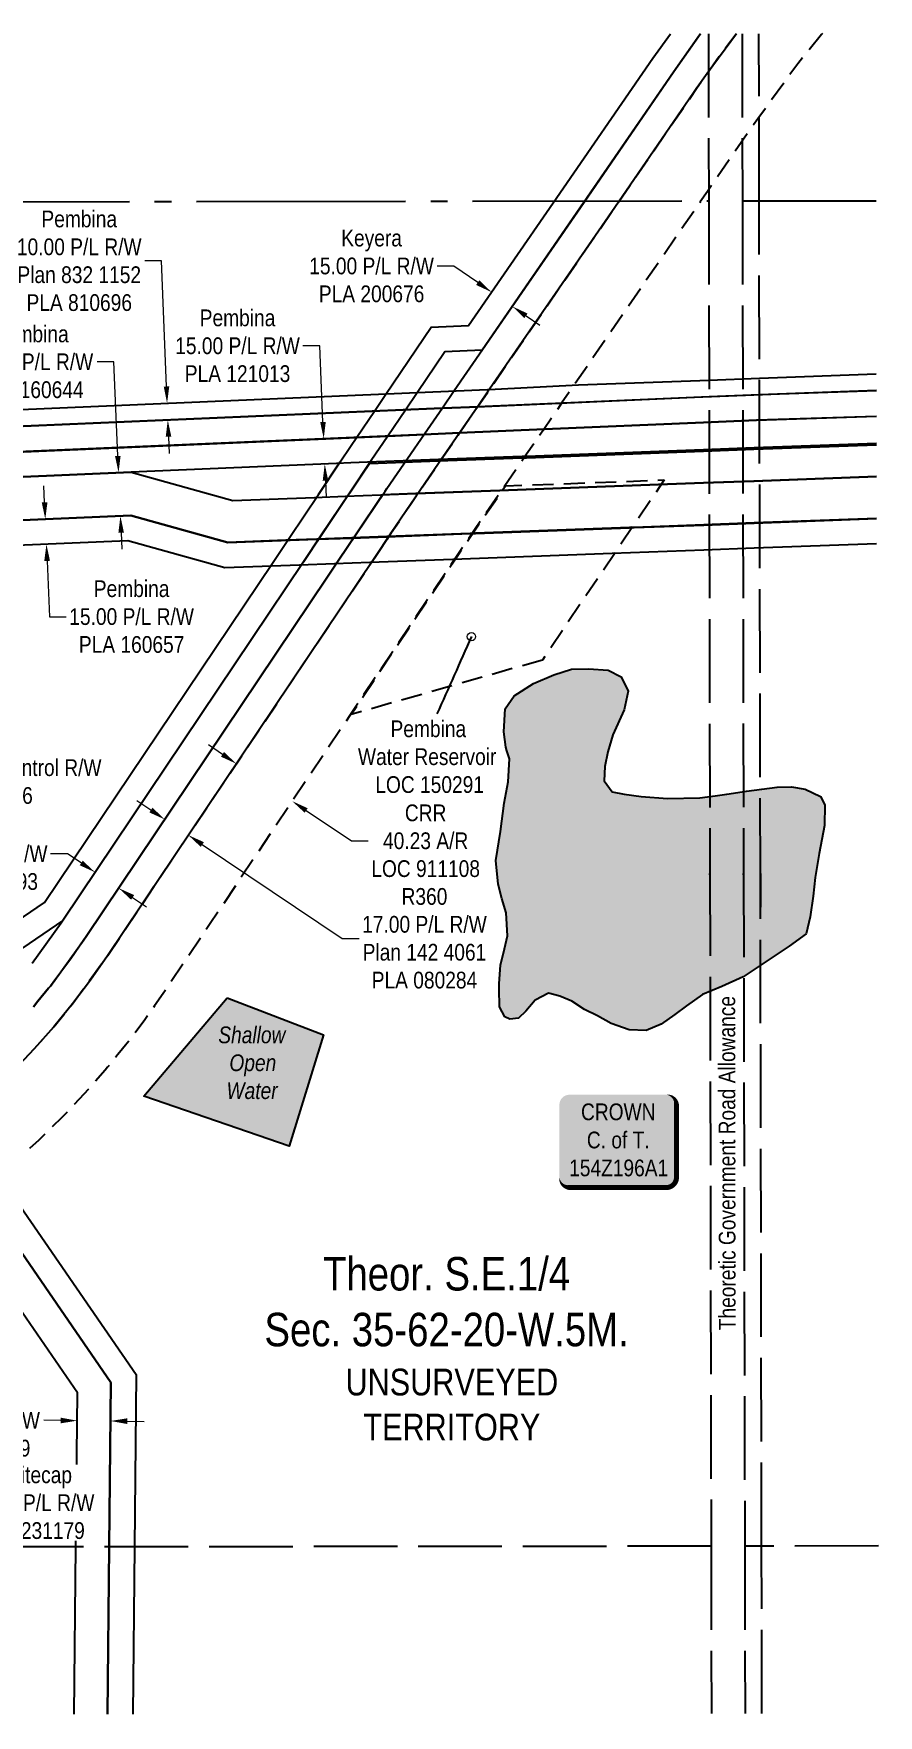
# Model space of a CAD drawing. Extents: x 502021 to 516972, y 6026865 to 6037901.
# Drawn here: x 507611 to 508116, y 6027880 to 6028885 of the extents above; entities that cross this region are included whole.
import ezdxf
from ezdxf.enums import TextEntityAlignment as Align

# ---------------------------------------------------------------- set-up
doc = ezdxf.new("R2010")
doc.units = 0
doc.header["$LTSCALE"] = 5
doc.header["$PDSIZE"] = 0.5
for name, pattern in [('foc-ACCESSROAD', [3.75, 2.5, -1.25]), ('foc-QUARTERLINE', [33, 25, -3, 2, -3]), ('foc-UNSURVEYED', [12.5, 10, -2.5])]:
    doc.linetypes.add(name, pattern=pattern)
doc.layers.get('Defpoints').update_dxf_attribs({"color": 9})
for name, color, linetype in [('AS-OWNER', 7, 'Continuous'), ('BF_Hydro_Polygon', 7, 'Continuous'), ('C-SYMBOL', 7, 'Continuous'), ('F-AR', 190, 'foc-ACCESSROAD'), ('F-RW', 190, 'Continuous'), ('F-WS', 190, 'foc-ACCESSROAD'), ('L-ROAD-T', 7, 'Continuous'), ('L-SECQ', 8, 'foc-QUARTERLINE'), ('L-UNS-T', 3, 'Continuous'), ('L-USEC', 7, 'foc-UNSURVEYED'), ('T-WATER', 160, 'Continuous'), ('T-WATER-H', 133, 'Continuous'), ('T-WATER-T', 170, 'Continuous')]:
    doc.layers.add(name, color=color, linetype=linetype)
for name, color, linetype, lineweight in [('C-RW-T', 13, 'Continuous', 9), ('F-AR-T', 190, 'Continuous', 9), ('F-EZE-T', 190, 'Continuous', 9), ('F-RW-T', 190, 'Continuous', 9), ('F-WS-T', 190, 'Continuous', 9)]:
    doc.layers.add(name, color=color, linetype=linetype, lineweight=lineweight)
doc.styles.add('175L', font='ARIALN.TTF', dxfattribs={"height": 20})
doc.styles.add('80', font='ARIALN.TTF', dxfattribs={"height": 10})
doc.styles.add('80CG', font='ARIALN.TTF', dxfattribs={"height": 10})
doc.styles.add('80L', font='ARIALN.TTF', dxfattribs={"height": 10})
doc.dimstyles.new('Compass 5 000', dxfattribs={"dimscale": 5, "dimtxt": 9, "dimasz": 2, "dimexe": 0.2, "dimexo": 0.0625, "dimgap": 0.5, "dimtad": 0, "dimtih": 1, "dimtoh": 1, "dimzin": 0, "dimdsep": 46, "dimtxsty": '80CG', "dimcen": 0.1, "dimse1": 1, "dimse2": 1, "dimclrd": 256, "dimclrt": 256, "dimaunit": 1, "dimadec": 4, "dimazin": 0, "dimtfac": 0.06, "dimtofl": 0, "dimtmove": 0, "dimatfit": 1, "dimfxl": 0.2, "dimtolj": 1, "dimtzin": 0, "dimlwd": -1, "dimarcsym": 0})

# ---------------------------------------------------------------- blocks, each defined once
blk = doc.blocks.new('*D496')
at = {"layer": 'C-RW-T', "transparency": 16777216}
for p, q in [((507535.9, 6027991.9), (507561, 6028007.1)), ((507561, 6028007.1), (507571, 6028007.1)), ((507506, 6027973.9), (507497.4, 6027968.7))]:
    blk.add_line(p, q, dxfattribs=at)
for points in [[(507535, 6027993.3), (507536.7, 6027990.5), (507527.3, 6027986.8)], [(507505.1, 6027975.3), (507506.9, 6027972.5), (507514.6, 6027979.1)]]:
    blk.add_solid(points, dxfattribs=at)
at = {"layer": 'Defpoints', "color": 0, "transparency": 16777216}
for p in [(507516.7, 6028004.4), (507503.9, 6027996.7), (507527.3, 6027986.8)]:
    blk.add_point(p, dxfattribs=at)
at = {"layer": 'C-RW-T', "transparency": 16777216, "insert": (507610.1, 6028007.1), "char_height": 10, "attachment_point": 5, "style": '80CG', "bg_fill": 3, "box_fill_scale": 1.1, "bg_fill_color": 256, "bg_fill_true_color": 13158600, "bg_fill_transparency": 0}
blk.add_mtext('\\A1;Whitecap\\P15.00 P/L R/W\\PPLA 231179', dxfattribs=at)
blk = doc.blocks.new('*D548')
at = {"layer": 'Defpoints', "color": 0, "transparency": 16777216}
for p in [(507765.6, 6028426.5), (507711, 6028417.3), (507744.4, 6028394.9)]:
    blk.add_point(p, dxfattribs=at)
at = {"layer": 'F-AR-T', "transparency": 16777216}
for p, q in [((507723.9, 6028454.5), (507715.6, 6028460.1)), ((507773.9, 6028421), (507801, 6028402.8)), ((507801, 6028402.8), (507811, 6028402.8))]:
    blk.add_line(p, q, dxfattribs=at)
for points in [[(507724.8, 6028455.9), (507723, 6028453.1), (507732.2, 6028448.9)], [(507774.8, 6028422.3), (507773, 6028419.6), (507765.6, 6028426.5)]]:
    blk.add_solid(points, dxfattribs=at)
at = {"layer": 'F-AR-T', "transparency": 16777216, "insert": (507845.3, 6028402.8), "char_height": 10, "attachment_point": 5, "style": '80CG'}
blk.add_mtext('\\A1;CRR\\P40.23 A/R\\PLOC 911108', dxfattribs=at)
blk = doc.blocks.new('*D649')
at = {"layer": 'Defpoints', "color": 0, "transparency": 16777216}
for p in [(507747, 6028501.4), (507761.1, 6028492), (507689.4, 6028415.6)]:
    blk.add_point(p, dxfattribs=at)
at = {"layer": 'F-RW-T', "transparency": 16777216}
for p, q in [((507681.1, 6028421.2), (507672.8, 6028426.7)), ((507711.8, 6028400.6), (507795.5, 6028344.5)), ((507795.5, 6028344.5), (507805.5, 6028344.5))]:
    blk.add_line(p, q, dxfattribs=at)
for points in [[(507682.1, 6028422.6), (507680.2, 6028419.8), (507689.4, 6028415.6)], [(507712.8, 6028402), (507710.9, 6028399.2), (507703.5, 6028406.2)]]:
    blk.add_solid(points, dxfattribs=at)
at = {"layer": 'F-RW-T', "transparency": 16777216, "insert": (507844.6, 6028344.5), "char_height": 10, "attachment_point": 5, "style": '80CG'}
blk.add_mtext('\\A1;R360\\P17.00 P/L R/W\\PPlan 142 4061\\PPLA 080284', dxfattribs=at)
blk = doc.blocks.new('*D650')
at = {"layer": 'Defpoints', "color": 0, "transparency": 16777216}
for p in [(507703.1, 6028466.4), (507717.2, 6028457), (507647.8, 6028384)]:
    blk.add_point(p, dxfattribs=at)
at = {"layer": 'F-RW-T', "transparency": 16777216}
for p, q in [((507631.2, 6028395.1), (507621.2, 6028395.1)), ((507639.5, 6028389.6), (507631.2, 6028395.1)), ((507670.2, 6028369), (507678.5, 6028363.4))]:
    blk.add_line(p, q, dxfattribs=at)
for points in [[(507640.4, 6028390.9), (507638.6, 6028388.2), (507647.8, 6028384)], [(507671.1, 6028370.4), (507669.3, 6028367.6), (507661.9, 6028374.5)]]:
    blk.add_solid(points, dxfattribs=at)
at = {"layer": 'F-RW-T', "transparency": 16777216, "insert": (507582.1, 6028395.1), "char_height": 10, "attachment_point": 5, "style": '80CG'}
blk.add_mtext('\\A1;Pembina\\P17.00 P/L R/W\\PPLA 131393', dxfattribs=at)
blk = doc.blocks.new('*D651')
at = {"layer": 'Defpoints', "color": 0, "transparency": 16777216}
for p in [(507553.4, 6028618.3), (507554.5, 6028592.4), (507662.9, 6028597)]:
    blk.add_point(p, dxfattribs=at)
at = {"layer": 'F-RW-T', "transparency": 16777216}
for p, q in [((507659, 6028689.1), (507649, 6028689.1)), ((507661.4, 6028632.9), (507659, 6028689.1)), ((507663.3, 6028587.1), (507663.7, 6028577.1))]:
    blk.add_line(p, q, dxfattribs=at)
for points in [[(507663, 6028632.9), (507659.7, 6028632.8), (507661.8, 6028622.9)], [(507665, 6028587.1), (507661.7, 6028587), (507662.9, 6028597)]]:
    blk.add_solid(points, dxfattribs=at)
at = {"layer": 'F-RW-T', "transparency": 16777216, "insert": (507609.4, 6028689.1), "char_height": 10, "attachment_point": 5, "style": '80CG'}
blk.add_mtext('\\A1;Pembina\\P25.00 P/L R/W\\PPLA 160644', dxfattribs=at)
blk = doc.blocks.new('*D652')
at = {"layer": 'Defpoints', "color": 0, "transparency": 16777216}
for p in [(507535.2, 6028591.6), (507535.9, 6028576.6), (507618.7, 6028580.1)]:
    blk.add_point(p, dxfattribs=at)
at = {"layer": 'F-RW-T', "transparency": 16777216}
for p, q in [((507617.6, 6028605.1), (507617.2, 6028615.1)), ((507619.1, 6028570.2), (507620.5, 6028536.8)), ((507620.5, 6028536.8), (507630.5, 6028536.8))]:
    blk.add_line(p, q, dxfattribs=at)
for points in [[(507619.3, 6028605.2), (507615.9, 6028605.1), (507618, 6028595.1)], [(507620.8, 6028570.2), (507617.4, 6028570.1), (507618.7, 6028580.1)]]:
    blk.add_solid(points, dxfattribs=at)
at = {"layer": 'F-RW-T', "transparency": 16777216, "insert": (507669.6, 6028536.8), "char_height": 10, "attachment_point": 5, "style": '80CG'}
blk.add_mtext('\\A1;Pembina\\P15.00 P/L R/W\\PPLA 160657', dxfattribs=at)
blk = doc.blocks.new('*D653')
at = {"layer": 'Defpoints', "color": 0, "transparency": 16777216}
for p in [(507657, 6028056), (507636.8, 6028024.5), (507656.7, 6028024.3)]:
    blk.add_point(p, dxfattribs=at)
at = {"layer": 'F-RW-T', "transparency": 16777216}
for p, q in [((507627.1, 6028056.3), (507617.1, 6028056.4)), ((507667, 6028055.9), (507677, 6028055.8))]:
    blk.add_line(p, q, dxfattribs=at)
for points in [[(507627.1, 6028058), (507627.1, 6028054.6), (507637.1, 6028056.2)], [(507667, 6028057.6), (507667, 6028054.2), (507657, 6028056)]]:
    blk.add_solid(points, dxfattribs=at)
at = {"layer": 'F-RW-T', "transparency": 16777216, "insert": (507577.6, 6028056.4), "char_height": 10, "attachment_point": 5, "style": '80CG'}
blk.add_mtext('\\A1;Pembina\\P20.00 P/L R/W\\PPLA 190209', dxfattribs=at)
blk = doc.blocks.new('*D654')
at = {"layer": 'Defpoints', "color": 0, "transparency": 16777216}
for p in [(507633.5, 6028662.1), (507690.8, 6028664.4), (507633.9, 6028652.1)]:
    blk.add_point(p, dxfattribs=at)
at = {"layer": 'F-RW-T', "transparency": 16777216}
for p, q in [((507687.4, 6028749.5), (507677.4, 6028749.5)), ((507690.4, 6028674.4), (507687.4, 6028749.5)), ((507691.6, 6028644.4), (507692, 6028634.4))]:
    blk.add_line(p, q, dxfattribs=at)
for points in [[(507692.1, 6028674.5), (507688.8, 6028674.3), (507690.8, 6028664.4)], [(507693.3, 6028644.5), (507690, 6028644.4), (507691.2, 6028654.4)]]:
    blk.add_solid(points, dxfattribs=at)
at = {"layer": 'F-RW-T', "transparency": 16777216, "insert": (507638.3, 6028749.5), "char_height": 10, "attachment_point": 5, "style": '80CG'}
blk.add_mtext('\\A1;Pembina\\P10.00 P/L R/W\\PPlan 832 1152\\PPLA 810696', dxfattribs=at)
blk = doc.blocks.new('*D686')
at = {"layer": 'Defpoints', "color": 0, "transparency": 16777216}
for p in [(507880.1, 6028724.2), (507884.7, 6028730.8), (507892.5, 6028715.7)]:
    blk.add_point(p, dxfattribs=at)
at = {"layer": 'F-RW-T', "transparency": 16777216}
for p, q in [((507862.1, 6028746.4), (507852.1, 6028746.4)), ((507876.5, 6028736.5), (507862.1, 6028746.4)), ((507905.3, 6028716.6), (507913.5, 6028711))]:
    blk.add_line(p, q, dxfattribs=at)
for points in [[(507877.4, 6028737.9), (507875.5, 6028735.1), (507884.7, 6028730.8)], [(507906.2, 6028718), (507904.3, 6028715.3), (507897.1, 6028722.3)]]:
    blk.add_solid(points, dxfattribs=at)
at = {"layer": 'F-RW-T', "transparency": 16777216, "insert": (507813, 6028746.4), "char_height": 10, "attachment_point": 5, "style": '80CG'}
blk.add_mtext('\\A1;Keyera\\P15.00 P/L R/W\\PPLA 200676', dxfattribs=at)
blk = doc.blocks.new('*U457')
h = blk.add_hatch(color=59)
edge = h.paths.add_edge_path()
edge.add_line((-29, -28.5), (29, -28.5))
edge.add_arc((29, -22.5), 6, 270, 360)
edge.add_line((35, -22.5), (35, 21))
edge.add_arc((29, 21), 6, 0, 90)
edge.add_line((29, 27), (-29, 27))
edge.add_arc((-29, 21), 6, 90, 180)
edge.add_line((-35, 21), (-35, -22.5))
edge.add_arc((-29, -22.5), 6, 180, 270)
at = {"color": 1, "flags": 128}
blk.add_lwpolyline([(-29, -28.5, 3, 3, 0), (29, -28.5, 3, 3, 0.414214), (35, -22.5, 3, 3, 0), (35, 21, 3, 0, 0.414214), (29, 27, 0, 0, 0), (-29, 27, 0, 0, 0.414214), (-35, 21, 0, 0, 0), (-35, -22.5, 0, 3, 0.414214)], format="xyseb", close=True, dxfattribs=at)
blk.add_lwpolyline([(-26.2, -8.9, 0, 7.5, 0), (0, 0, 0, 0, 0)], format="xyseb", dxfattribs=at)
at = {"color": 1, "style": '80'}
blk.add_attdef('ENTER_TEXT_001', (-36, -5), '', height=10, dxfattribs=at)
blk = doc.blocks.new('*D766')
at = {"layer": 'Defpoints', "color": 0, "transparency": 16777216}
for p in [(507379.9, 6028448.1), (507387.4, 6028448.3), (507387.5, 6028443.5)]:
    blk.add_point(p, dxfattribs=at)
at = {"layer": 'F-EZE-T', "transparency": 16777216}
for p, q in [((507370, 6028443), (507360, 6028442.7)), ((507397.5, 6028443.7), (507503.6, 6028446.5))]:
    blk.add_line(p, q, dxfattribs=at)
for points in [[(507370, 6028444.7), (507370.1, 6028441.3), (507380, 6028443.3)], [(507397.5, 6028445.4), (507397.6, 6028442), (507387.5, 6028443.5)]]:
    blk.add_solid(points, dxfattribs=at)
at = {"layer": 'F-EZE-T', "transparency": 16777216, "insert": (507578.7, 6028446.5), "char_height": 10, "attachment_point": 5, "style": '80CG'}
blk.add_mtext('\\A1;ATCO\\P7.50 Vegetation Control R/W\\PEZE 890416', dxfattribs=at)
blk = doc.blocks.new('*D771')
at = {"layer": 'Defpoints', "color": 0, "transparency": 16777216}
for p in [(507780.5, 6028643), (507784.4, 6028643.2), (507781.1, 6028627.9)]:
    blk.add_point(p, dxfattribs=at)
at = {"layer": 'F-RW-T', "transparency": 16777216}
for p, q in [((507782, 6028698.7), (507772, 6028698.7)), ((507783.9, 6028653.1), (507782, 6028698.7)), ((507785.4, 6028618.1), (507785.9, 6028608.1))]:
    blk.add_line(p, q, dxfattribs=at)
for points in [[(507785.6, 6028653.2), (507782.3, 6028653.1), (507784.4, 6028643.2)], [(507787.1, 6028618.2), (507783.8, 6028618), (507785, 6028628.1)]]:
    blk.add_solid(points, dxfattribs=at)
at = {"layer": 'F-RW-T', "transparency": 16777216, "insert": (507732.9, 6028698.7), "char_height": 10, "attachment_point": 5, "style": '80CG'}
blk.add_mtext('\\A1;Pembina\\P15.00 P/L R/W\\PPLA 121013', dxfattribs=at)

msp = doc.modelspace()

# ---------------------------------------------------------------- hatches: boundary and pattern name
at = {"layer": 'T-WATER-H'}
h = msp.add_hatch(color=256, dxfattribs=at)
h.dxf.hatch_style = 1
h.paths.add_polyline_path([(507977.133, 6028289.51), (507966.963, 6028289.83), (507956.213, 6028293.7), (507948.002, 6028298.129), (507940.302, 6028302.059), (507932.582, 6028306.998), (507925.412, 6028309.918), (507918.772, 6028311.838), (507910.711, 6028307.618), (507905.251, 6028300.899), (507900.751, 6028296.749), (507895.671, 6028296.149), (507892.601, 6028297.619), (507889.441, 6028303.669), (507889.239, 6028314.337), (507889.181, 6028317.397), (507889.991, 6028328.597), (507891.891, 6028335.756), (507894.252, 6028345.975), (507893.491, 6028359.694), (507890.791, 6028368.293), (507888.601, 6028376.902), (507887.321, 6028391.121), (507890.051, 6028408.459), (507892.281, 6028425.288), (507894.591, 6028438.047), (507895.351, 6028451.796), (507893.884, 6028456.603), (507893.191, 6028458.875), (507892.001, 6028468.014), (507892.771, 6028481.763), (507898.222, 6028489.492), (507909.771, 6028496.822), (507921.882, 6028502.131), (507932.492, 6028505.381), (507942.662, 6028505.571), (507954.363, 6028504.771), (507962.063, 6028500.842), (507966.283, 6028492.272), (507963.953, 6028481.033), (507957.113, 6028466.155), (507954.243, 6028455.935), (507952.373, 6028447.256), (507952.023, 6028438.597), (507956.723, 6028432.068), (507963.863, 6028430.678), (507974.053, 6028429.338), (507989.834, 6028428.098), (508009.144, 6028428.458), (508018.275, 6028429.648), (508025.375, 6028430.788), (508037.035, 6028432.528), (508046.166, 6028433.718), (508055.296, 6028434.898), (508063.926, 6028435.058), (508072.086, 6028433.688), (508081.327, 6028429.278), (508083.957, 6028424.239), (508083.677, 6028412.03), (508080.427, 6028395.181), (508078.146, 6028380.892), (508076.826, 6028369.683), (508075.016, 6028357.434), (508072.666, 6028347.225), (508062.636, 6028339.916), (508047.065, 6028329.457), (508035.005, 6028321.607), (508022.405, 6028315.778), (508010.804, 6028310.988), (508001.264, 6028304.199), (507994.244, 6028298.979), (507986.014, 6028293.25)])
h = msp.add_hatch(color=256, dxfattribs=at)
h.dxf.hatch_style = 1
h.paths.add_polyline_path([(507726.686, 6028308.92), (507784.32, 6028286.909), (507763.757, 6028220.297), (507676.872, 6028250.127)])

# ---------------------------------------------------------------- linework, layer by layer
at = {"layer": 'BF_Hydro_Polygon'}
msp.add_lwpolyline([(507977.133, 6028289.51), (507966.963, 6028289.83), (507956.213, 6028293.7), (507948.002, 6028298.129), (507940.302, 6028302.059), (507932.582, 6028306.998), (507925.412, 6028309.918), (507918.772, 6028311.838), (507910.711, 6028307.618), (507905.251, 6028300.899), (507900.751, 6028296.749), (507895.671, 6028296.149), (507892.601, 6028297.619), (507889.441, 6028303.669), (507889.239, 6028314.337), (507889.181, 6028317.397), (507889.991, 6028328.597), (507891.891, 6028335.756), (507894.252, 6028345.975), (507893.491, 6028359.694), (507890.791, 6028368.293), (507888.601, 6028376.902), (507887.321, 6028391.121), (507890.051, 6028408.459), (507892.281, 6028425.288), (507894.591, 6028438.047), (507895.351, 6028451.796), (507893.884, 6028456.603), (507893.191, 6028458.875), (507892.001, 6028468.014), (507892.771, 6028481.763), (507898.222, 6028489.492), (507909.771, 6028496.822), (507921.882, 6028502.131), (507932.492, 6028505.381), (507942.662, 6028505.571), (507954.363, 6028504.771), (507962.063, 6028500.842), (507966.283, 6028492.272), (507963.953, 6028481.033), (507957.113, 6028466.155), (507954.243, 6028455.935), (507952.373, 6028447.256), (507952.023, 6028438.597), (507956.723, 6028432.068), (507963.863, 6028430.678), (507974.053, 6028429.338), (507989.834, 6028428.098), (508009.144, 6028428.458), (508018.275, 6028429.648), (508025.375, 6028430.788), (508037.035, 6028432.528), (508046.166, 6028433.718), (508055.296, 6028434.898), (508063.926, 6028435.058), (508072.086, 6028433.688), (508081.327, 6028429.278), (508083.957, 6028424.239), (508083.677, 6028412.03), (508080.427, 6028395.181), (508078.146, 6028380.892), (508076.826, 6028369.683), (508075.016, 6028357.434), (508072.666, 6028347.225), (508062.636, 6028339.916), (508047.065, 6028329.457), (508035.005, 6028321.607), (508022.405, 6028315.778), (508010.804, 6028310.988), (508001.264, 6028304.199), (507994.244, 6028298.979), (507986.014, 6028293.25), (507977.133, 6028289.51)], close=True, dxfattribs=at)
at = {"layer": 'F-AR', "flags": 128}
for points in [[(506920.761, 6027880.034), (507008.464, 6027922.883), (507017.962, 6027927.524), (507124.555, 6027979.611), (507213.821, 6028023.228), (507388.931, 6028108.77), (507400.412, 6028114.394), (507403.188, 6028128.712), (507404.533, 6028135.645), (507405.435, 6028140.35), (507411.097, 6028143.147), (507427.29, 6028151.146), (507440.672, 6028157.756), (507445.366, 6028160.075), (507461.512, 6028168.051), (507470.546, 6028172.513), (507486.285, 6028180.659), (507501.711, 6028189.384), (507516.802, 6028198.674), (507531.539, 6028208.519), (507538.91, 6028213.849), (507545.9, 6028218.904), (507554.857, 6028225.902), (507559.865, 6028229.814), (507566.481, 6028235.391), (507573.416, 6028241.236), (507586.533, 6028253.152), (507599.2, 6028265.548), (507611.397, 6028278.405), (507623.109, 6028291.705), (507634.319, 6028305.432), (507655.173, 6028334.085), (507814.456, 6028571.52), (507824.774, 6028586.906), (507836.188, 6028603.915), (507842.152, 6028612.584), (507855.581, 6028632.098), (507865.748, 6028646.873), (507876.468, 6028662.452), (507883.543, 6028672.732), (507960.573, 6028784.677), (508007.656, 6028853.102), (508013.605, 6028861.59), (508021.449, 6028872.779), (508030.906, 6028885.282)], [(508082.463, 6028885.337), (508081.949, 6028884.752), (508067.699, 6028867.277), (508043.81, 6028834.504), (508041.138, 6028830.839), (508013.726, 6028790.999), (508009.414, 6028784.733), (507933.661, 6028674.638), (507926.588, 6028664.359), (507915.865, 6028648.774), (507905.666, 6028633.953), (507892.237, 6028614.439), (507874.569, 6028588.762), (507869.447, 6028581.318), (507864.102, 6028573.352), (507799.98, 6028477.764), (507716.516, 6028353.349), (507688.539, 6028311.647), (507683.252, 6028304.082), (507679.634, 6028298.893), (507677.526, 6028295.896), (507668.758, 6028284.314), (507665.927, 6028280.585), (507662.418, 6028276.289), (507661.224, 6028274.826), (507658.822, 6028271.881), (507657.273, 6028269.983), (507655.259, 6028267.529), (507653.773, 6028265.703), (507645.658, 6028256.482), (507641.076, 6028251.277), (507627.851, 6028237.337), (507614.118, 6028223.898), (507599.896, 6028210.977), (507589.417, 6028202.145), (507585.204, 6028198.594), (507577.722, 6028192.749), (507570.062, 6028186.764), (507561.74, 6028180.746), (507554.491, 6028175.505), (507538.514, 6028164.831), (507522.151, 6028154.758), (507488.361, 6028136.467), (507478.593, 6028131.512), (507462.528, 6028123.363), (507461.575, 6028122.879), (507448.241, 6028116.115), (507409.238, 6028096.33), (507404.474, 6028093.997), (507395.511, 6028089.606), (507389.722, 6028086.765), (507386.702, 6028085.293), (507213.856, 6028000.869), (507170.543, 6027979.663), (507020.88, 6027906.573), (507011.42, 6027901.957), (506995.25, 6027894.049), (506992.417, 6027892.663), (506985.35, 6027889.218), (506966.653, 6027880.083)]]:
    msp.add_lwpolyline(points, dxfattribs=at)
at = {"layer": 'F-RW'}
for points in [[(507655.274, 6027880.811), (507656.276, 6027980.743), (507657.263, 6028079.078), (507578.463, 6028193.329), (507555.598, 6028226.482), (507545.956, 6028240.46), (507536.288, 6028254.478), (507510.026, 6028292.554), (507617.596, 6028365.867), (507753.728, 6028568.867), (507764.052, 6028584.263), (507781.258, 6028609.923), (507794.302, 6028629.376), (507800.407, 6028638.481), (507804.144, 6028644.023), (507814.644, 6028659.599), (507821.571, 6028669.874), (507848.537, 6028709.875), (507870.917, 6028710.779), (507921.449, 6028784.218), (507980.981, 6028870.746), (507991.542, 6028885.241)], [(508009.552, 6028885.26), (508008.891, 6028884.39), (507993.386, 6028862.312), (507939.673, 6028784.239), (507879.022, 6028696.102), (507856.734, 6028695.201), (507840.162, 6028670.624), (507833.235, 6028660.35), (507822.736, 6028644.779), (507812.846, 6028630.111), (507799.768, 6028610.609), (507782.526, 6028584.945), (507772.235, 6028569.552), (507628.455, 6028355.152), (507530.87, 6028288.666), (507547.867, 6028264.029), (507557.709, 6028250.132), (507567.222, 6028235.971), (507590.157, 6028202.725), (507672.264, 6028083.712), (507671.283, 6027980.758), (507670.331, 6027880.827)], [(508031.052, 6028885.283), (508013.595, 6028861.498), (508007.646, 6028853.094), (507960.563, 6028784.669), (507883.533, 6028672.724), (507876.458, 6028662.444), (507865.738, 6028646.865), (507855.571, 6028632.09), (507842.142, 6028612.575), (507836.178, 6028603.907), (507824.764, 6028586.899), (507814.446, 6028571.512), (507655.163, 6028334.077), (507645.002, 6028319.557), (507634.309, 6028305.424), (507623.099, 6028291.697), (507611.387, 6028278.397), (507599.19, 6028265.54)], [(507610.973, 6028303.676), (507613.6, 6028306.874), (507619.931, 6028314.646), (507621.042, 6028316.023), (507623.633, 6028319.523), (507641.082, 6028343.542), (507642.471, 6028345.597), (507786.689, 6028560.601), (507793.487, 6028570.736), (507803.794, 6028586.127), (507821.024, 6028611.791), (507822.155, 6028613.469), (507834.429, 6028631.306), (507844.58, 6028646.061), (507855.295, 6028661.635), (507862.37, 6028671.915), (507879.294, 6028696.508), (507939.945, 6028784.645), (507993.658, 6028862.718), (508008.361, 6028883.63), (508009.6, 6028885.26)], [(506381.928, 6028608.39), (507374.76, 6028650.886), (507374.76, 6028650.886), (507374.76, 6028650.886), (507374.76, 6028650.886), (507404.686, 6028652.152), (507417.311, 6028652.693), (507428.594, 6028653.176), (507445.25, 6028653.889), (507858.902, 6028671.596), (507886.891, 6028672.795), (507936.705, 6028675.306), (508014.665, 6028678.27), (508044.822, 6028679.417), (508114.626, 6028682.071)], [(508114.643, 6028672.064), (508044.839, 6028669.409), (508014.682, 6028668.261), (507927.554, 6028664.531), (507871.49, 6028662.131), (507850.402, 6028661.229), (507442.733, 6028643.777), (507423.572, 6028642.957), (507415.672, 6028642.619), (507404.85, 6028642.156), (507375.188, 6028640.9), (507375.188, 6028640.9), (507375.188, 6028640.9), (507375.188, 6028640.9), (506370.19, 6028597.884)], [(506376.829, 6028598.168), (507375.188, 6028640.9), (507375.188, 6028640.9), (507375.188, 6028640.9), (507386.052, 6028641.351), (507398.477, 6028641.883), (507409.924, 6028642.373), (507419.19, 6028642.769), (507437.775, 6028643.565), (507850.402, 6028661.229), (507871.49, 6028662.131), (508005.959, 6028667.929), (508056.848, 6028670.066), (508114.643, 6028671.934)], [(508114.67, 6028656.565), (508043.113, 6028654.232), (508011.295, 6028652.87), (507916.413, 6028648.809), (507865.578, 6028646.632), (507844.348, 6028645.724), (507433.402, 6028628.132), (507433.402, 6028628.132), (507418.864, 6028627.51), (507413.859, 6028627.288), (507408.949, 6028627.093), (507397.605, 6028626.6), (507386.171, 6028625.989), (507375.839, 6028625.682), (506377.369, 6028582.945)], [(507411.403, 6028628.849), (507411.404, 6028627.19), (507413.788, 6028627.285), (507414.502, 6028627.313), (507432.357, 6028628.038), (507433.187, 6028628.071), (507804.129, 6028644.002), (507822.75, 6028644.799), (507844.348, 6028645.724), (507865.578, 6028646.632), (507916.413, 6028648.809), (507916.413, 6028648.809), (508011.295, 6028652.87), (508043.113, 6028654.232), (508114.67, 6028656.679)], [(508114.698, 6028640.394), (508041.56, 6028637.684), (508011.402, 6028636.566), (507905.671, 6028632.649), (507903.072, 6028632.551), (507852.988, 6028630.696), (507831.846, 6028629.913), (507810.536, 6028629.123), (507800.664, 6028628.758), (507791.991, 6028628.388), (507669.256, 6028623.222), (507526.348, 6028617.105)], [(507610.242, 6028329.756), (507627.451, 6028353.738), (507628.337, 6028354.977), (507772.508, 6028569.958), (507782.798, 6028585.35), (507800.041, 6028611.015), (507811.664, 6028628.347), (507852.918, 6028629.876), (507903.003, 6028631.731), (507905.601, 6028631.828), (508011.333, 6028635.745), (508041.49, 6028636.863), (508114.7, 6028639.576)], [(507526.348, 6028617.105), (507669.256, 6028623.222), (507730.02, 6028606.304), (507778.948, 6028608.117), (507797.458, 6028608.804), (507818.441, 6028609.579), (507839.56, 6028610.364), (507889.645, 6028612.219), (507984.529, 6028615.734), (508011.437, 6028616.732), (508041.594, 6028617.849), (508114.733, 6028620.559)], [(508114.733, 6028620.56), (508041.524, 6028617.847), (508011.367, 6028616.73), (507984.459, 6028615.732), (507889.575, 6028612.216), (507839.49, 6028610.361), (507819.567, 6028609.621), (507803.794, 6028586.127), (507793.487, 6028570.736), (507786.689, 6028560.601), (507642.471, 6028345.597), (507641.082, 6028343.542), (507633.329, 6028332.294), (507623.633, 6028319.523), (507621.042, 6028316.023), (507619.931, 6028314.646), (507613.6, 6028306.874), (507610.973, 6028303.676)], [(508114.776, 6028595.538), (508041.638, 6028592.828), (508011.481, 6028591.711), (507969.918, 6028590.171), (507967.195, 6028590.069), (507875.02, 6028586.655), (507871.976, 6028586.542), (507822.181, 6028584.687), (507801.212, 6028583.915), (507780.216, 6028583.137), (507761.742, 6028582.456), (507727.06, 6028581.172), (507669.107, 6028597.307), (507525.244, 6028591.178)], [(507525.251, 6028591.146), (507669.116, 6028597.25), (507727.065, 6028581.104), (507780.219, 6028583.065), (507801.217, 6028583.834), (507822.185, 6028584.606), (507871.982, 6028586.448), (507875.026, 6028586.561), (507967.202, 6028589.959), (507969.925, 6028590.06), (508011.488, 6028591.593), (508041.645, 6028592.705), (508114.776, 6028595.402)], [(508114.802, 6028580.389), (508041.669, 6028577.692), (508011.512, 6028576.58), (507956.79, 6028574.553), (507861.512, 6028571.043), (507811.867, 6028569.217), (507790.907, 6028568.445), (507769.928, 6028567.671), (507725.286, 6028566.026), (507667.378, 6028582.159), (507529.198, 6028576.297), (507471.159, 6028546.211), (507449.545, 6028547.007), (507429.382, 6028547.747), (507411.348, 6028548.41), (507401.398, 6028548.774), (507388.953, 6028549.232), (507381.366, 6028549.511), (507373.855, 6028549.786), (507363.819, 6028550.157), (507343.826, 6028550.902), (507307.624, 6028552.303), (507247.792, 6028580.186), (506584.401, 6028551.791)], [(507578.462, 6028193.328), (507657.263, 6028079.078), (507656.276, 6027980.743), (507655.274, 6027880.811)], [(507635.327, 6027880.79), (507636.333, 6027980.722), (507637.26, 6028072.908), (507562.481, 6028181.326)]]:
    msp.add_lwpolyline(points, dxfattribs=at)
at = {"layer": 'F-WS', "flags": 128}
msp.add_lwpolyline([(507915.135, 6028510.86), (507800.72, 6028478.345), (507864.843, 6028573.932), (507870.188, 6028581.897), (507875.31, 6028589.341), (507892.979, 6028615.017), (507987.863, 6028618.533), (507970.529, 6028592.868), (507960.12, 6028577.46), (507915.135, 6028510.86)], close=True, dxfattribs=at)
at = {"layer": 'L-SECQ'}
for p, q in [((507213.365, 6028784.467), (508014.476, 6028785.318)), ((508034.582, 6028785.339), (508114.446, 6028785.424))]:
    msp.add_line(p, q, dxfattribs=at)
at = {"layer": 'L-USEC'}
for p, q in [((508014.476, 6028785.318), (508015.186, 6028383.229)), ((508034.582, 6028785.352), (508035.292, 6028383.265)), ((508035.292, 6028383.265), (508036.002, 6027981.176)), ((508015.896, 6027981.14), (508016.072, 6027881.193)), ((508115.843, 6027981.413), (508036.002, 6027981.195)), ((508036.002, 6027981.176), (508036.179, 6027881.214)), ((508046.231, 6027881.225), (508046.055, 6027981.222))]:
    msp.add_line(p, q, dxfattribs=at)
at = {"layer": 'L-USEC', "flags": 128}
for points in [[(508014.305, 6028885.265), (508014.476, 6028785.318)], [(508034.411, 6028885.286), (508034.582, 6028785.352)], [(508044.635, 6028785.4), (508044.464, 6028885.297)], [(508046.055, 6027981.222), (508045.344, 6028383.312), (508045.38, 6028363.109), (508045.344, 6028383.312), (508044.635, 6028785.4)], [(508015.187, 6028382.461), (508015.186, 6028383.229), (508015.896, 6027981.14)], [(508015.896, 6027981.14), (507615.263, 6027980.716), (507214.628, 6027980.292)]]:
    msp.add_lwpolyline(points, dxfattribs=at)
msp.add_lwpolyline([(508035.292, 6028383.265), (508035.294, 6028382.496)], close=True, dxfattribs=at)
at = {"layer": 'T-WATER'}
for points in [[(507977.133, 6028289.51), (507966.963, 6028289.83), (507956.213, 6028293.7), (507948.002, 6028298.129), (507940.302, 6028302.059), (507932.582, 6028306.998), (507925.412, 6028309.918), (507918.772, 6028311.838), (507910.711, 6028307.618), (507905.251, 6028300.899), (507900.751, 6028296.749), (507895.671, 6028296.149), (507892.601, 6028297.619), (507889.441, 6028303.669), (507889.239, 6028314.337), (507889.181, 6028317.397), (507889.991, 6028328.597), (507891.891, 6028335.756), (507894.252, 6028345.975), (507893.491, 6028359.694), (507890.791, 6028368.293), (507888.601, 6028376.902), (507887.321, 6028391.121), (507890.051, 6028408.459), (507892.281, 6028425.288), (507894.591, 6028438.047), (507895.351, 6028451.796), (507893.884, 6028456.603), (507893.191, 6028458.875), (507892.001, 6028468.014), (507892.771, 6028481.763), (507898.222, 6028489.492), (507909.771, 6028496.822), (507921.882, 6028502.131), (507932.492, 6028505.381), (507942.662, 6028505.571), (507954.363, 6028504.771), (507962.063, 6028500.842), (507966.283, 6028492.272), (507963.953, 6028481.033), (507957.113, 6028466.155), (507954.243, 6028455.935), (507952.373, 6028447.256), (507952.023, 6028438.597), (507956.723, 6028432.068), (507963.863, 6028430.678), (507974.053, 6028429.338), (507989.834, 6028428.098), (508009.144, 6028428.458), (508018.275, 6028429.648), (508025.375, 6028430.788), (508037.035, 6028432.528), (508046.166, 6028433.718), (508055.296, 6028434.898), (508063.926, 6028435.058), (508072.086, 6028433.688), (508081.327, 6028429.278), (508083.957, 6028424.239), (508083.677, 6028412.03), (508080.427, 6028395.181), (508078.146, 6028380.892), (508076.826, 6028369.683), (508075.016, 6028357.434), (508072.666, 6028347.225), (508062.636, 6028339.916), (508047.065, 6028329.457), (508035.005, 6028321.607), (508022.405, 6028315.778), (508010.804, 6028310.988), (508001.264, 6028304.199), (507994.244, 6028298.979), (507986.014, 6028293.25), (507977.133, 6028289.51)], [(507726.686, 6028308.92), (507784.32, 6028286.909), (507763.757, 6028220.297), (507676.872, 6028250.127), (507726.686, 6028308.92)]]:
    msp.add_lwpolyline(points, close=True, dxfattribs=at)

# ---------------------------------------------------------------- block references
at = {"layer": 'AS-OWNER'}
ref = msp.add_blockref('*U457', (507960.205, 6028224.054), dxfattribs=dict(at, xscale=0.99947322, yscale=0.99947322, zscale=0.99947322))
ref.add_attrib('ENTER_TEXT_001', 'CROWN', (507938.157, 6028235.82), dxfattribs={"layer": '0', "color": 1, "height": 9.9947, "style": '80'})
ref.add_attrib('ENTER_TEXT_002', 'C. of T.', (507941.651, 6028218.985), dxfattribs={"layer": '0', "color": 1, "height": 9.9947, "style": '80'})
ref.add_attrib('ENTER_TEXT_003', '154Z196A1', (507931.049, 6028202.286), dxfattribs={"layer": '0', "color": 1, "height": 9.9947, "style": '80'})

# ---------------------------------------------------------------- texts
at = {"layer": 'F-WS-T', "insert": (507801.119, 6028474.784), "char_height": 10, "attachment_point": 1, "style": '80L'}
msp.add_mtext_dynamic_manual_height_columns('\\pi23.191;Pembina\\P\\pi3.7303;Water Reservoir\\P\\pi14.092;LOC 150291', width=90.20955, gutter_width=50.026, heights=[0], dxfattribs=at)
at = {"layer": 'L-ROAD-T', "style": '80L'}
msp.add_text('Theoretic Government Road Allowance', height=9.99473, rotation=90.079602, dxfattribs=at).set_placement((508025.397, 6028210.152), align=Align.MIDDLE_CENTER)
at = {"layer": 'T-WATER-T', "insert": (507711.871, 6028291.819), "char_height": 10, "width": 58.97335, "attachment_point": 1, "style": '80L'}
msp.add_mtext('\\pi9.5242;{\\fArial Narrow|b0|i1|c0|p34;Shallow \\P\\pi16.137;Open \\P\\pi14.429;Water}', dxfattribs=at)

# ---------------------------------------------------------------- dimensions: what is measured, and where the dimension line sits
at = {"layer": 'F-AR-T'}
dim = msp.add_linear_dim(base=(507765.613, 6028426.536), p1=(507710.989, 6028417.287), p2=(507744.381, 6028394.886), angle=326.14424, text='CRR\\P40.23 A/R\\PLOC 911108', dimstyle='Compass 5 000', dxfattribs=at)
dim.commit()
dim.dimension.update_dxf_attribs({"geometry": '*D548', "text_midpoint": (507845.345, 6028402.776), "dimtype": 161})
at = {"layer": 'F-EZE-T'}
dim = msp.add_linear_dim(base=(507387.532, 6028443.456), p1=(507379.906, 6028448.101), p2=(507387.406, 6028448.296), angle=1.490148, text='ATCO\\P7.50 Vegetation Control R/W\\PEZE 890416', dimstyle='Compass 5 000', dxfattribs=at)
dim.commit()
dim.dimension.update_dxf_attribs({"geometry": '*D766', "text_midpoint": (507578.687, 6028446.475), "dimtype": 161})
at = {"layer": 'F-RW-T'}
for base, p1, p2, angle, text, picture, middle in [((507690.84, 6028664.402), (507633.913, 6028652.108), (507633.51, 6028662.091), 92.308249, 'Pembina\\P10.00 P/L R/W\\PPlan 832 1152\\PPLA 810696', '*D654', (507638.325, 6028749.488)), ((507884.7, 6028730.81), (507892.475, 6028715.662), (507880.125, 6028724.16), 145.469349, 'Keyera\\P15.00 P/L R/W\\PPLA 200676', '*D686', (507812.986, 6028746.379)), ((507784.369, 6028643.156), (507781.135, 6028627.931), (507780.491, 6028642.99), 92.451206, 'Pembina\\P15.00 P/L R/W\\PPLA 121013', '*D771', (507732.907, 6028698.655)), ((507662.892, 6028597.043), (507553.379, 6028618.262), (507554.48, 6028592.424), 272.439893, 'Pembina\\P25.00 P/L R/W\\PPLA 160644', '*D651', (507609.428, 6028689.138)), ((507618.667, 6028580.142), (507535.215, 6028591.603), (507535.853, 6028576.614), 272.439359, 'Pembina\\P15.00 P/L R/W\\PPLA 160657', '*D652', (507669.601, 6028536.776)), ((507689.428, 6028415.602), (507761.072, 6028491.95), (507746.98, 6028501.402), 146.147534, 'R360\\P17.00 P/L R/W\\PPlan 142 4061\\PPLA 080284', '*D649', (507844.577, 6028344.459)), ((507647.789, 6028383.992), (507717.175, 6028456.978), (507703.076, 6028466.433), 146.153369, 'Pembina\\P17.00 P/L R/W\\PPLA 131393', '*D650', (507582.093, 6028395.132))]:
    dim = msp.add_linear_dim(base=base, p1=p1, p2=p2, angle=angle, text=text, dimstyle='Compass 5 000', dxfattribs=at)
    dim.commit()
    dim.dimension.update_dxf_attribs({"geometry": picture, "text_midpoint": middle, "dimtype": 161})

# ---------------------------------------------------------------- leaders
at = {"layer": 'F-WS-T', "path_type": 1}
msp.add_leader([(507872.673, 6028524.873), (507852.038, 6028478.675)], dimstyle='Compass 5 000', override={"dimasz": 1, "dimgap": 0.5, "dimtad": 0, "dimldrblk": 'DotBlank'}, dxfattribs=at)

# ---------------------------------------------------------------- next in the draw order: texts
at = {"layer": 'C-SYMBOL', "color": 3, "insert": (507857.814, 6028154.011), "char_height": 20, "width": 215.98445, "attachment_point": 2, "style": '175L', "bg_fill": 3, "box_fill_scale": 1.15, "bg_fill_color": 256, "bg_fill_true_color": 256, "bg_fill_transparency": 0}
msp.add_mtext('Theor. S.E.1/4 \\PSec. 35-62-20-W.5M.', dxfattribs=at)
at = {"layer": 'L-UNS-T', "color": 3, "insert": (507860.982, 6028087.278), "char_height": 15.98319, "width": 126.28095, "attachment_point": 2, "line_spacing_factor": 1.010641, "style": '80L', "bg_fill": 3, "box_fill_scale": 1.15, "bg_fill_color": 256, "bg_fill_true_color": 256, "bg_fill_transparency": 0}
msp.add_mtext('UNSURVEYED TERRITORY', dxfattribs=at)

# ---------------------------------------------------------------- next in the draw order: dimensions: what is measured, and where the dimension line sits
at = {"layer": 'C-RW-T', "color": 4}
dim = msp.add_linear_dim(base=(507527.315, 6027986.759), p1=(507503.931, 6027996.705), p2=(507516.685, 6028004.393), angle=31.082257, text='Whitecap\\P15.00 P/L R/W\\PPLA 231179', dimstyle='Compass 5 000', override={"dimtfill": 1}, dxfattribs=at)
dim.commit()
dim.dimension.update_dxf_attribs({"geometry": '*D496', "text_midpoint": (507610.081, 6028007.061), "dimtype": 161})

# ---------------------------------------------------------------- next in the draw order: dimensions: what is measured, and where the dimension line sits
at = {"layer": 'F-RW-T'}
dim = msp.add_linear_dim(base=(507657.029, 6028055.996), p1=(507636.771, 6028024.484), p2=(507656.711, 6028024.284), angle=359.425022, text='Pembina\\P20.00 P/L R/W\\PPLA 190209', dimstyle='Compass 5 000', dxfattribs=at)
dim.commit()
dim.dimension.update_dxf_attribs({"geometry": '*D653', "text_midpoint": (507577.551, 6028056.397), "dimtype": 161})

doc.saveas('drawing.dxf')
